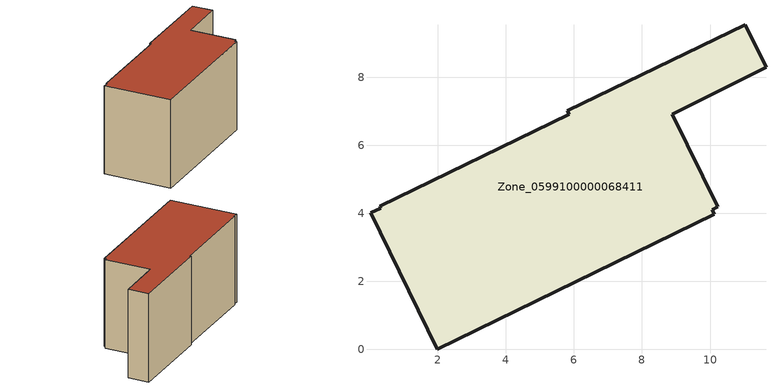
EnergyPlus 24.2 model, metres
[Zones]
Zone_0599100000068411
 floor ground (C_G): 10.12,3.98 1.99,0 0.02,4.02 0.32,4.15 0.3,4.21 5.86,6.91 5.81,7.01 11.03,9.55 11.65,8.29 8.89,6.92 10.23,4.19 10.07,4.11 z0
 wall outside (C_F): 11.65,8.29 11.03,9.55 5.81,7.01 5.86,6.91 0.3,4.21 0.32,4.15 0.02,4.02 1.99,0 10.12,3.98 10.07,4.11 10.23,4.19 8.89,6.92 11.65,8.29 z0:5.95
 roof outside (C_R): 1.99,0 10.12,3.98 10.07,4.11 10.23,4.19 8.89,6.92 11.65,8.29 11.03,9.55 5.81,7.01 5.86,6.91 0.3,4.21 0.32,4.15 0.02,4.02 z5.95
[BUILDING]
Pand.0599100000068411: North Axis=0; Terrain=City; Loads Convergence Tolerance Value=0.04; Temperature Convergence Tolerance Value=0.4; Solar Distribution=FullExterior; Maximum Number of Warmup Days=25; Minimum Number of Warmup Days=1
[Site:Location]
Rotterdam.The.Hague.AP_ZH_NLD Design_Conditions: Latitude=51.96; Longitude=4.45; Time Zone=1; Elevation=-4.5
[SITE:GROUNDTEMPERATURE:BUILDINGSURFACE]
18, 18, 18, 18, 18, 18, 18, 18, 18, 18, 18, 18
[MATERIAL] Thermal Absorptance=0.9; Solar Absorptance=0.7; Visible Absorptance=0.7
Name | Roughness | Thickness | Conductivity | Density | Specific Heat
G.TC.1946-1964 | MediumSmooth | 0.15 | 1 | 540 | 1210
F.TC.1946-1964 | Rough | 0.3 | 0.857143 | 1920 | 840
R.TC.1946-1964 | MediumRough | 0.2 | 0.235294 | 1500 | 1000
[CONSTRUCTION]
C_G: G.TC.1946-1964
C_F: F.TC.1946-1964
C_R: R.TC.1946-1964
[ZONE]
Zone_0599100000068411: Type=1; Multiplier=1; Ceiling Height=Autocalculate; Volume=Autocalculate; Floor Area=autocalculate; Part of Total Floor Area=Yes
[ZONEINFILTRATION:DESIGNFLOWRATE]
Infil_Zone_0599100000068411: Zone or ZoneList or Space or SpaceList=Zone_0599100000068411; Schedule=AlwaysOn; Design Flow Rate Calculation Method=Flow/Area; Flow Rate per Floor Area=0.003; Constant Term Coefficient=1; Temperature Term Coefficient=0; Velocity Term Coefficient=0; Velocity Squared Term Coefficient=0
[HVACTEMPLATE:ZONE:IDEALLOADSAIRSYSTEM]
Zone_0599100000068411: Maximum Heating Supply Air Temperature=50; Minimum Cooling Supply Air Temperature=13; Maximum Heating Supply Air Humidity Ratio=0.0156; Minimum Cooling Supply Air Humidity Ratio=0.0077; Heating Limit=NoLimit; Cooling Limit=NoLimit; Dehumidification Control Type=ConstantSensibleHeatRatio; Cooling Sensible Heat Ratio=0.7; Dehumidification Setpoint=60; Humidification Control Type=None; Humidification Setpoint=30; Outdoor Air Method=None; Outdoor Air Flow Rate per Person=0.00944; Outdoor Air Flow Rate per Zone Floor Area=0; Outdoor Air Flow Rate per Zone=0; Demand Controlled Ventilation Type=None; Outdoor Air Economizer Type=NoEconomizer; Heat Recovery Type=None; Sensible Heat Recovery Effectiveness=0.7; Latent Heat Recovery Effectiveness=0.65
[ZONECONTROL:THERMOSTAT]
ThermostatControl_Zone_0599100000068411: Zone or ZoneList=Zone_0599100000068411; Control Type Schedule=DualSetpointControlType; Control 1=Thermostat_Zone_0599100000068411; Temperature Difference Between Cutout And Setpoint=0
[THERMOSTATSETPOINT:DUALSETPOINT]
Thermostat_Zone_0599100000068411: Heating Setpoint Temperature Schedule=HeatingSetpoint_Zone_0599100000068411; Cooling Setpoint Temperature Schedule=CoolingSetpoint_Zone_0599100000068411
[SCHEDULE:COMPACT]
HeatingSetpoint_Zone_0599100000068411: Through: 12/31, For: AllDays, Until: 24:00, 21
CoolingSetpoint_Zone_0599100000068411: Through: 12/31, For: AllDays, Until: 24:00, 24
DualSetpointControlType: Through: 12/31, For: AllDays, Until: 24:00, 4
AlwaysOn: Through: 12/31, For: AllDays, Until: 24:00, 1
